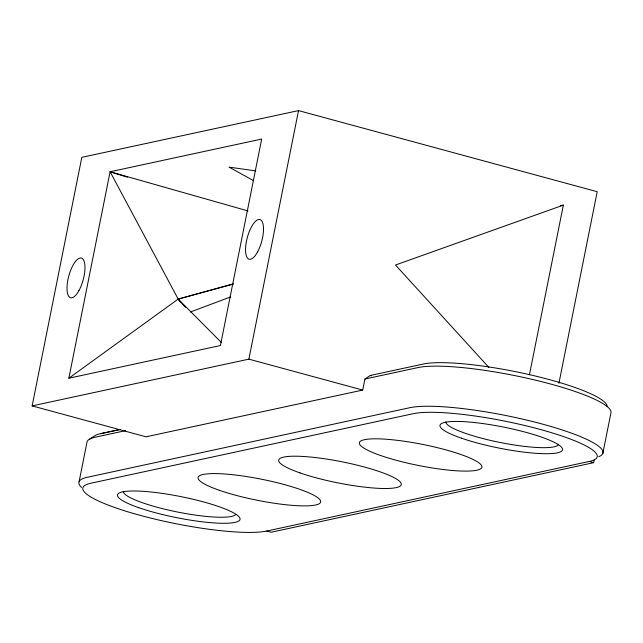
<?xml version="1.0" encoding="UTF-8"?>
<svg xmlns="http://www.w3.org/2000/svg" width="643" height="643" viewBox="0 0 643 643"><rect width="100%" height="100%" fill="white"/><g stroke="black" fill="none" stroke-linecap="round" stroke-linejoin="round"><path stroke-width="0.96" d="M607.161 406.456A97.824 16.814 11.3 0 0 530.571 374.909A97.824 16.814 11.3 0 0 423.198 364.051L370.312 375.456L364.927 379.016L362.716 390.068L146.001 436.814L32.15 405.894L81.814 157.342L298.529 110.596L597.202 191.71L558.944 383.204M68.849 378.221L110.106 171.753L261.677 139.057L220.42 345.524L68.849 378.221L178.191 299.083L233.272 283.844M79.089 481.76L87.102 441.661A102.751 17.666 11.3 0 1 95.317 437.176L125.682 430.625M32.15 405.894L248.865 359.148L298.529 110.596M529.438 374.821L563.348 205.117L560.535 205.728M593.674 462.671L589.237 461.465A97.824 16.814 11.3 0 0 539.638 429.291A97.824 16.814 11.3 0 0 413.28 413.682L90.792 483.247A97.824 16.814 11.3 0 0 140.391 515.413A97.824 16.814 11.3 0 0 266.741 531.03L271.177 532.235L593.674 462.671L594.245 459.809M602.837 453.419L610.85 413.32A102.751 17.666 11.3 0 0 533.875 379.788A102.751 17.666 11.3 0 0 417.813 367.611L364.927 379.016M89.723 439.065L95.156 435.544A97.824 16.814 11.3 0 1 100.71 433.615L120.297 429.387M190.336 312.016L230.588 296.945M563.348 205.117L395.493 265.02L488.857 367.394M248.021 210.944L110.106 171.753L178.191 299.083L233.272 284.11M266.741 531.03L589.237 461.465M100.71 433.615L120.329 429.532M255.842 170.917L229.061 167.132L253.543 180.651M370.312 375.456L371.606 375.809M248.865 359.148L362.716 390.068M110.106 171.753L127.322 177.187M180.611 302.29L178.191 299.083L221.393 342.486M178.191 299.083L185.465 307.386M558.261 444.876A57.54 9.894 11.3 0 1 498.695 442.191A57.54 9.894 11.3 0 1 445.752 421.832M598.681 456.723A102.751 17.666 11.3 0 0 537.082 422.668A102.751 17.666 11.3 0 0 409.8 407.71L87.303 477.275A102.751 17.666 11.3 0 0 81.524 487.434M235.772 514.44A57.54 9.894 11.3 0 1 176.206 511.756A57.54 9.894 11.3 0 1 123.263 491.397M257.425 252.193A20.552 7.451 -74.8 0 0 260.447 219.761A20.552 7.451 -74.8 0 0 245.714 246.205A20.552 7.451 -74.8 0 0 257.425 252.193M78.888 290.7A20.552 7.451 -74.8 0 0 81.91 258.269A20.552 7.451 -74.8 0 0 67.177 284.712A20.552 7.451 -74.8 0 0 78.888 290.7M219.408 490.304A62.475 10.738 11.3 0 0 319.619 503.445A62.475 10.738 11.3 0 0 239.14 475.49A62.475 10.738 11.3 0 0 219.408 490.304M138.784 507.689A62.475 10.738 11.3 0 0 238.995 520.838A62.475 10.738 11.3 0 0 158.516 492.884A62.475 10.738 11.3 0 0 138.784 507.689M461.28 438.124A62.475 10.738 11.3 0 0 561.492 451.273A62.475 10.738 11.3 0 0 481.012 423.319A62.475 10.738 11.3 0 0 461.28 438.124M380.656 455.517A62.475 10.738 11.3 0 0 480.868 468.667A62.475 10.738 11.3 0 0 400.388 440.712A62.475 10.738 11.3 0 0 380.656 455.517M300.032 472.91A62.475 10.738 11.3 0 0 400.243 486.052A62.475 10.738 11.3 0 0 319.764 458.097A62.475 10.738 11.3 0 0 300.032 472.91"/></g></svg>
